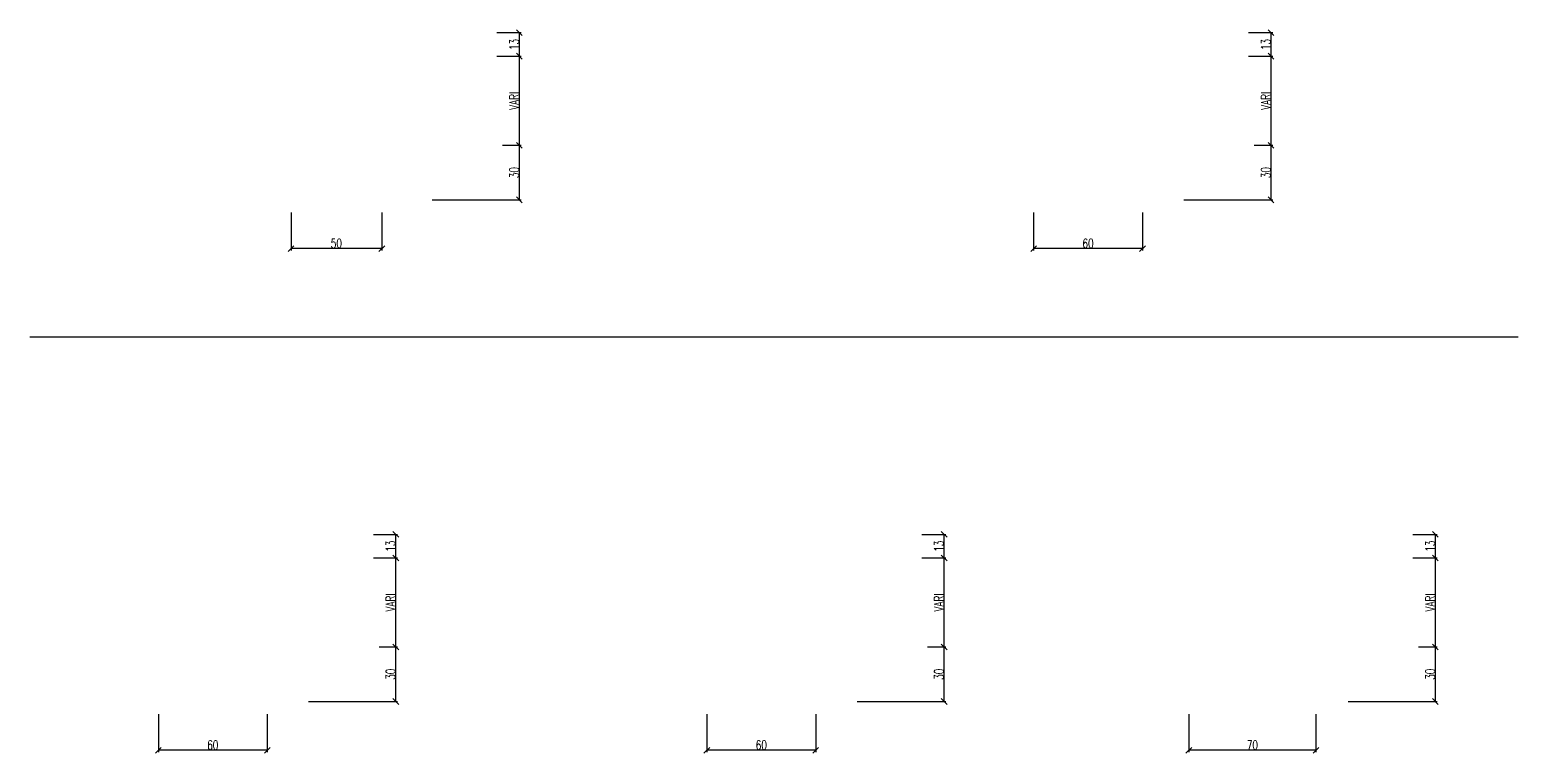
# Model space of a CAD drawing. Extents: x 307 to 786, y -197 to -94.
# Drawn here: x 556.14 to 576.64, y -106.79 to -96.82 of the extents above; entities that cross this region are included whole.
import ezdxf

# ---------------------------------------------------------------- set-up
doc = ezdxf.new("R2010")
doc.units = 0
doc.header["$LTSCALE"] = 0.5
doc.header["$MEASUREMENT"] = 0
doc.layers.get('DEFPOINTS').update_dxf_attribs({"linetype": 'CONTINUOUS'})
doc.layers.add('COTATION', color=7, linetype='CONTINUOUS')
doc.styles.add('ROMANS8', font='romans.shx', dxfattribs={"width": 0.7})
doc.dimstyles.new('I84 1-20 cm', dxfattribs={"dimscale": 0.4, "dimtxt": 0.32, "dimasz": 0.2, "dimexe": 0.06, "dimexo": 0.06, "dimgap": 0.02, "dimtad": 1, "dimdec": 1, "dimlfac": 40, "dimzin": 9, "dimdsep": 46, "dimtxsty": 'ROMANS8', "dimblk": 'OBLIQUE', "dimcen": 0.09, "dimclrd": 256, "dimclre": 256, "dimclrt": 1, "dimadec": 0, "dimazin": 0, "dimtfac": 1, "dimtdec": 1, "dimtofl": 0, "dimtmove": 2, "dimatfit": 3, "dimfxl": 3, "dimfxlon": 1, "dimtolj": 1, "dimtzin": 0, "dimarcsym": 0})

# ---------------------------------------------------------------- blocks, each defined once
blk = doc.blocks.new('_Oblique')
at = {"layer": 'COTATION', "color": 0, "lineweight": -2}
blk.add_line((-0.5, -0.5), (0.5, 0.5), dxfattribs=at)
blk = doc.blocks.new('*D515')
at = {"layer": 'COTATION', "lineweight": -2, "transparency": 16777216}
for p, q in [((562.654, -98.414), (562.909, -98.414)), ((562.885, -99.164), (562.885, -98.414)), ((561.685, -99.164), (562.909, -99.164))]:
    blk.add_line(p, q, dxfattribs=at)
at = {"layer": 'DEFPOINTS', "color": 0, "transparency": 16777216}
for p in [(562.63, -98.414), (562.885, -98.414), (560.864, -99.164)]:
    blk.add_point(p, dxfattribs=at)
at = {"layer": 'COTATION', "lineweight": -2, "transparency": 16777216, "xscale": 0.08000000000000002, "yscale": 0.08000000000000002, "zscale": 0.08000000000000002}
for p, rotation in [((562.885, -98.414), 90), ((562.885, -99.164), 270)]:
    blk.add_blockref('_Oblique', p, dxfattribs=dict(at, rotation=rotation))
at = {"layer": 'COTATION', "color": 1, "transparency": 16777216, "insert": (562.813, -98.789), "char_height": 0.128, "attachment_point": 5, "rotation": 90, "style": 'ROMANS8'}
blk.add_mtext('\\A1;30', dxfattribs=at)
blk = doc.blocks.new('*D516')
at = {"layer": 'COTATION', "lineweight": -2, "transparency": 16777216}
for p, q in [((559.74, -99.338), (559.74, -99.861)), ((560.99, -99.338), (560.99, -99.861)), ((560.99, -99.837), (559.74, -99.837))]:
    blk.add_line(p, q, dxfattribs=at)
at = {"layer": 'DEFPOINTS', "color": 0, "transparency": 16777216}
for p in [(559.74, -99.314), (560.99, -99.314), (559.74, -99.837)]:
    blk.add_point(p, dxfattribs=at)
at = {"layer": 'COTATION', "lineweight": -2, "transparency": 16777216, "xscale": 0.08000000000000002, "yscale": 0.08000000000000002, "zscale": 0.08000000000000002, "rotation": 180}
blk.add_blockref('_Oblique', (559.74, -99.837), dxfattribs=at)
at = {"layer": 'COTATION', "lineweight": -2, "transparency": 16777216, "xscale": 0.08000000000000002, "yscale": 0.08000000000000002, "zscale": 0.08000000000000002}
blk.add_blockref('_Oblique', (560.99, -99.837), dxfattribs=at)
at = {"layer": 'COTATION', "color": 1, "transparency": 16777216, "insert": (560.365, -99.765), "char_height": 0.128, "attachment_point": 5, "style": 'ROMANS8'}
blk.add_mtext('\\A1;50', dxfattribs=at)
blk = doc.blocks.new('*D517')
at = {"layer": 'COTATION', "lineweight": -2, "transparency": 16777216}
for p, q in [((562.576, -97.187), (562.909, -97.187)), ((562.885, -98.414), (562.885, -97.187)), ((562.654, -98.414), (562.909, -98.414))]:
    blk.add_line(p, q, dxfattribs=at)
at = {"layer": 'DEFPOINTS', "color": 0, "transparency": 16777216}
for p in [(562.552, -97.187), (562.885, -97.187), (562.63, -98.414)]:
    blk.add_point(p, dxfattribs=at)
at = {"layer": 'COTATION', "lineweight": -2, "transparency": 16777216, "xscale": 0.08000000000000002, "yscale": 0.08000000000000002, "zscale": 0.08000000000000002}
for p, rotation in [((562.885, -97.187), 90), ((562.885, -98.414), 270)]:
    blk.add_blockref('_Oblique', p, dxfattribs=dict(at, rotation=rotation))
at = {"layer": 'COTATION', "color": 1, "transparency": 16777216, "insert": (562.813, -97.801), "char_height": 0.128, "attachment_point": 5, "rotation": 90, "style": 'ROMANS8'}
blk.add_mtext('\\A1;VARI', dxfattribs=at)
blk = doc.blocks.new('*D518')
at = {"layer": 'COTATION', "lineweight": -2, "transparency": 16777216}
for p, q in [((562.576, -96.862), (562.909, -96.862)), ((562.885, -97.187), (562.885, -96.862)), ((562.576, -97.187), (562.909, -97.187))]:
    blk.add_line(p, q, dxfattribs=at)
at = {"layer": 'DEFPOINTS', "color": 0, "transparency": 16777216}
for p in [(562.552, -96.862), (562.885, -96.862), (562.552, -97.187)]:
    blk.add_point(p, dxfattribs=at)
at = {"layer": 'COTATION', "lineweight": -2, "transparency": 16777216, "xscale": 0.08000000000000002, "yscale": 0.08000000000000002, "zscale": 0.08000000000000002}
for p, rotation in [((562.885, -96.862), 90), ((562.885, -97.187), 270)]:
    blk.add_blockref('_Oblique', p, dxfattribs=dict(at, rotation=rotation))
at = {"layer": 'COTATION', "color": 1, "transparency": 16777216, "insert": (562.813, -97.025), "char_height": 0.128, "attachment_point": 5, "rotation": 90, "style": 'ROMANS8'}
blk.add_mtext('\\A1;13', dxfattribs=at)
blk = doc.blocks.new('*D524')
at = {"layer": 'COTATION', "lineweight": -2, "transparency": 16777216}
for p, q in [((573.007, -98.414), (573.262, -98.414)), ((573.238, -99.164), (573.238, -98.414)), ((572.038, -99.164), (573.262, -99.164))]:
    blk.add_line(p, q, dxfattribs=at)
at = {"layer": 'DEFPOINTS', "color": 0, "transparency": 16777216}
for p in [(572.983, -98.414), (573.238, -98.414), (571.217, -99.164)]:
    blk.add_point(p, dxfattribs=at)
at = {"layer": 'COTATION', "lineweight": -2, "transparency": 16777216, "xscale": 0.08000000000000002, "yscale": 0.08000000000000002, "zscale": 0.08000000000000002}
for p, rotation in [((573.238, -98.414), 90), ((573.238, -99.164), 270)]:
    blk.add_blockref('_Oblique', p, dxfattribs=dict(at, rotation=rotation))
at = {"layer": 'COTATION', "color": 1, "transparency": 16777216, "insert": (573.166, -98.789), "char_height": 0.128, "attachment_point": 5, "rotation": 90, "style": 'ROMANS8'}
blk.add_mtext('\\A1;30', dxfattribs=at)
blk = doc.blocks.new('*D525')
at = {"layer": 'COTATION', "lineweight": -2, "transparency": 16777216}
for p, q in [((569.968, -99.338), (569.968, -99.861)), ((571.468, -99.338), (571.468, -99.861)), ((571.468, -99.837), (569.968, -99.837))]:
    blk.add_line(p, q, dxfattribs=at)
at = {"layer": 'DEFPOINTS', "color": 0, "transparency": 16777216}
for p in [(569.968, -99.314), (571.468, -99.314), (569.968, -99.837)]:
    blk.add_point(p, dxfattribs=at)
at = {"layer": 'COTATION', "lineweight": -2, "transparency": 16777216, "xscale": 0.08000000000000002, "yscale": 0.08000000000000002, "zscale": 0.08000000000000002, "rotation": 180}
blk.add_blockref('_Oblique', (569.968, -99.837), dxfattribs=at)
at = {"layer": 'COTATION', "lineweight": -2, "transparency": 16777216, "xscale": 0.08000000000000002, "yscale": 0.08000000000000002, "zscale": 0.08000000000000002}
blk.add_blockref('_Oblique', (571.468, -99.837), dxfattribs=at)
at = {"layer": 'COTATION', "color": 1, "transparency": 16777216, "insert": (570.718, -99.765), "char_height": 0.128, "attachment_point": 5, "style": 'ROMANS8'}
blk.add_mtext('\\A1;60', dxfattribs=at)
blk = doc.blocks.new('*D526')
at = {"layer": 'COTATION', "lineweight": -2, "transparency": 16777216}
for p, q in [((572.928, -97.187), (573.262, -97.187)), ((573.238, -98.414), (573.238, -97.187)), ((573.007, -98.414), (573.262, -98.414))]:
    blk.add_line(p, q, dxfattribs=at)
at = {"layer": 'DEFPOINTS', "color": 0, "transparency": 16777216}
for p in [(572.904, -97.187), (573.238, -97.187), (572.983, -98.414)]:
    blk.add_point(p, dxfattribs=at)
at = {"layer": 'COTATION', "lineweight": -2, "transparency": 16777216, "xscale": 0.08000000000000002, "yscale": 0.08000000000000002, "zscale": 0.08000000000000002}
for p, rotation in [((573.238, -97.187), 90), ((573.238, -98.414), 270)]:
    blk.add_blockref('_Oblique', p, dxfattribs=dict(at, rotation=rotation))
at = {"layer": 'COTATION', "color": 1, "transparency": 16777216, "insert": (573.166, -97.801), "char_height": 0.128, "attachment_point": 5, "rotation": 90, "style": 'ROMANS8'}
blk.add_mtext('\\A1;VARI', dxfattribs=at)
blk = doc.blocks.new('*D527')
at = {"layer": 'COTATION', "lineweight": -2, "transparency": 16777216}
for p, q in [((572.928, -96.862), (573.262, -96.862)), ((573.238, -97.187), (573.238, -96.862)), ((572.928, -97.187), (573.262, -97.187))]:
    blk.add_line(p, q, dxfattribs=at)
at = {"layer": 'DEFPOINTS', "color": 0, "transparency": 16777216}
for p in [(572.904, -96.862), (573.238, -96.862), (572.904, -97.187)]:
    blk.add_point(p, dxfattribs=at)
at = {"layer": 'COTATION', "lineweight": -2, "transparency": 16777216, "xscale": 0.08000000000000002, "yscale": 0.08000000000000002, "zscale": 0.08000000000000002}
for p, rotation in [((573.238, -96.862), 90), ((573.238, -97.187), 270)]:
    blk.add_blockref('_Oblique', p, dxfattribs=dict(at, rotation=rotation))
at = {"layer": 'COTATION', "color": 1, "transparency": 16777216, "insert": (573.166, -97.025), "char_height": 0.128, "attachment_point": 5, "rotation": 90, "style": 'ROMANS8'}
blk.add_mtext('\\A1;13', dxfattribs=at)
blk = doc.blocks.new('*D528')
at = {"layer": 'COTATION', "lineweight": -2, "transparency": 16777216}
for p, q in [((560.952, -105.323), (561.207, -105.323)), ((561.183, -106.073), (561.183, -105.323)), ((559.983, -106.073), (561.207, -106.073))]:
    blk.add_line(p, q, dxfattribs=at)
at = {"layer": 'DEFPOINTS', "color": 0, "transparency": 16777216}
for p in [(560.928, -105.323), (561.183, -105.323), (559.162, -106.073)]:
    blk.add_point(p, dxfattribs=at)
at = {"layer": 'COTATION', "lineweight": -2, "transparency": 16777216, "xscale": 0.08000000000000002, "yscale": 0.08000000000000002, "zscale": 0.08000000000000002}
for p, rotation in [((561.183, -105.323), 90), ((561.183, -106.073), 270)]:
    blk.add_blockref('_Oblique', p, dxfattribs=dict(at, rotation=rotation))
at = {"layer": 'COTATION', "color": 1, "transparency": 16777216, "insert": (561.111, -105.698), "char_height": 0.128, "attachment_point": 5, "rotation": 90, "style": 'ROMANS8'}
blk.add_mtext('\\A1;30', dxfattribs=at)
blk = doc.blocks.new('*D529')
at = {"layer": 'COTATION', "lineweight": -2, "transparency": 16777216}
for p, q in [((557.913, -106.247), (557.913, -106.77)), ((559.413, -106.247), (559.413, -106.77)), ((559.413, -106.746), (557.913, -106.746))]:
    blk.add_line(p, q, dxfattribs=at)
at = {"layer": 'DEFPOINTS', "color": 0, "transparency": 16777216}
for p in [(557.913, -106.223), (559.413, -106.223), (557.913, -106.746)]:
    blk.add_point(p, dxfattribs=at)
at = {"layer": 'COTATION', "lineweight": -2, "transparency": 16777216, "xscale": 0.08000000000000002, "yscale": 0.08000000000000002, "zscale": 0.08000000000000002, "rotation": 180}
blk.add_blockref('_Oblique', (557.913, -106.746), dxfattribs=at)
at = {"layer": 'COTATION', "lineweight": -2, "transparency": 16777216, "xscale": 0.08000000000000002, "yscale": 0.08000000000000002, "zscale": 0.08000000000000002}
blk.add_blockref('_Oblique', (559.413, -106.746), dxfattribs=at)
at = {"layer": 'COTATION', "color": 1, "transparency": 16777216, "insert": (558.663, -106.674), "char_height": 0.128, "attachment_point": 5, "style": 'ROMANS8'}
blk.add_mtext('\\A1;60', dxfattribs=at)
blk = doc.blocks.new('*D530')
at = {"layer": 'COTATION', "lineweight": -2, "transparency": 16777216}
for p, q in [((560.874, -104.097), (561.207, -104.097)), ((561.183, -105.323), (561.183, -104.097)), ((560.952, -105.323), (561.207, -105.323))]:
    blk.add_line(p, q, dxfattribs=at)
at = {"layer": 'DEFPOINTS', "color": 0, "transparency": 16777216}
for p in [(560.85, -104.097), (561.183, -104.097), (560.928, -105.323)]:
    blk.add_point(p, dxfattribs=at)
at = {"layer": 'COTATION', "lineweight": -2, "transparency": 16777216, "xscale": 0.08000000000000002, "yscale": 0.08000000000000002, "zscale": 0.08000000000000002}
for p, rotation in [((561.183, -104.097), 90), ((561.183, -105.323), 270)]:
    blk.add_blockref('_Oblique', p, dxfattribs=dict(at, rotation=rotation))
at = {"layer": 'COTATION', "color": 1, "transparency": 16777216, "insert": (561.111, -104.71), "char_height": 0.128, "attachment_point": 5, "rotation": 90, "style": 'ROMANS8'}
blk.add_mtext('\\A1;VARI', dxfattribs=at)
blk = doc.blocks.new('*D531')
at = {"layer": 'COTATION', "lineweight": -2, "transparency": 16777216}
for p, q in [((560.874, -103.772), (561.207, -103.772)), ((561.183, -104.097), (561.183, -103.772)), ((560.874, -104.097), (561.207, -104.097))]:
    blk.add_line(p, q, dxfattribs=at)
at = {"layer": 'DEFPOINTS', "color": 0, "transparency": 16777216}
for p in [(560.85, -103.772), (561.183, -103.772), (560.85, -104.097)]:
    blk.add_point(p, dxfattribs=at)
at = {"layer": 'COTATION', "lineweight": -2, "transparency": 16777216, "xscale": 0.08000000000000002, "yscale": 0.08000000000000002, "zscale": 0.08000000000000002}
for p, rotation in [((561.183, -103.772), 90), ((561.183, -104.097), 270)]:
    blk.add_blockref('_Oblique', p, dxfattribs=dict(at, rotation=rotation))
at = {"layer": 'COTATION', "color": 1, "transparency": 16777216, "insert": (561.111, -103.934), "char_height": 0.128, "attachment_point": 5, "rotation": 90, "style": 'ROMANS8'}
blk.add_mtext('\\A1;13', dxfattribs=at)
blk = doc.blocks.new('*D532')
at = {"layer": 'COTATION', "lineweight": -2, "transparency": 16777216}
for p, q in [((575.27, -105.323), (575.525, -105.323)), ((575.501, -106.073), (575.501, -105.323)), ((574.301, -106.073), (575.525, -106.073))]:
    blk.add_line(p, q, dxfattribs=at)
at = {"layer": 'DEFPOINTS', "color": 0, "transparency": 16777216}
for p in [(575.246, -105.323), (575.501, -105.323), (573.48, -106.073)]:
    blk.add_point(p, dxfattribs=at)
at = {"layer": 'COTATION', "lineweight": -2, "transparency": 16777216, "xscale": 0.08000000000000002, "yscale": 0.08000000000000002, "zscale": 0.08000000000000002}
for p, rotation in [((575.501, -105.323), 90), ((575.501, -106.073), 270)]:
    blk.add_blockref('_Oblique', p, dxfattribs=dict(at, rotation=rotation))
at = {"layer": 'COTATION', "color": 1, "transparency": 16777216, "insert": (575.429, -105.698), "char_height": 0.128, "attachment_point": 5, "rotation": 90, "style": 'ROMANS8'}
blk.add_mtext('\\A1;30', dxfattribs=at)
blk = doc.blocks.new('*D533')
at = {"layer": 'COTATION', "lineweight": -2, "transparency": 16777216}
for p, q in [((572.106, -106.247), (572.106, -106.77)), ((573.856, -106.247), (573.856, -106.77)), ((573.856, -106.746), (572.106, -106.746))]:
    blk.add_line(p, q, dxfattribs=at)
at = {"layer": 'DEFPOINTS', "color": 0, "transparency": 16777216}
for p in [(572.106, -106.223), (573.856, -106.223), (572.106, -106.746)]:
    blk.add_point(p, dxfattribs=at)
at = {"layer": 'COTATION', "lineweight": -2, "transparency": 16777216, "xscale": 0.08000000000000002, "yscale": 0.08000000000000002, "zscale": 0.08000000000000002, "rotation": 180}
blk.add_blockref('_Oblique', (572.106, -106.746), dxfattribs=at)
at = {"layer": 'COTATION', "lineweight": -2, "transparency": 16777216, "xscale": 0.08000000000000002, "yscale": 0.08000000000000002, "zscale": 0.08000000000000002}
blk.add_blockref('_Oblique', (573.856, -106.746), dxfattribs=at)
at = {"layer": 'COTATION', "color": 1, "transparency": 16777216, "insert": (572.981, -106.674), "char_height": 0.128, "attachment_point": 5, "style": 'ROMANS8'}
blk.add_mtext('\\A1;70', dxfattribs=at)
blk = doc.blocks.new('*D534')
at = {"layer": 'COTATION', "lineweight": -2, "transparency": 16777216}
for p, q in [((575.191, -104.097), (575.525, -104.097)), ((575.501, -105.323), (575.501, -104.097)), ((575.27, -105.323), (575.525, -105.323))]:
    blk.add_line(p, q, dxfattribs=at)
at = {"layer": 'DEFPOINTS', "color": 0, "transparency": 16777216}
for p in [(575.167, -104.097), (575.501, -104.097), (575.246, -105.323)]:
    blk.add_point(p, dxfattribs=at)
at = {"layer": 'COTATION', "lineweight": -2, "transparency": 16777216, "xscale": 0.08000000000000002, "yscale": 0.08000000000000002, "zscale": 0.08000000000000002}
for p, rotation in [((575.501, -104.097), 90), ((575.501, -105.323), 270)]:
    blk.add_blockref('_Oblique', p, dxfattribs=dict(at, rotation=rotation))
at = {"layer": 'COTATION', "color": 1, "transparency": 16777216, "insert": (575.429, -104.71), "char_height": 0.128, "attachment_point": 5, "rotation": 90, "style": 'ROMANS8'}
blk.add_mtext('\\A1;VARI', dxfattribs=at)
blk = doc.blocks.new('*D535')
at = {"layer": 'COTATION', "lineweight": -2, "transparency": 16777216}
for p, q in [((575.191, -103.772), (575.525, -103.772)), ((575.501, -104.097), (575.501, -103.772)), ((575.191, -104.097), (575.525, -104.097))]:
    blk.add_line(p, q, dxfattribs=at)
at = {"layer": 'DEFPOINTS', "color": 0, "transparency": 16777216}
for p in [(575.167, -103.772), (575.501, -103.772), (575.167, -104.097)]:
    blk.add_point(p, dxfattribs=at)
at = {"layer": 'COTATION', "lineweight": -2, "transparency": 16777216, "xscale": 0.08000000000000002, "yscale": 0.08000000000000002, "zscale": 0.08000000000000002}
for p, rotation in [((575.501, -103.772), 90), ((575.501, -104.097), 270)]:
    blk.add_blockref('_Oblique', p, dxfattribs=dict(at, rotation=rotation))
at = {"layer": 'COTATION', "color": 1, "transparency": 16777216, "insert": (575.429, -103.934), "char_height": 0.128, "attachment_point": 5, "rotation": 90, "style": 'ROMANS8'}
blk.add_mtext('\\A1;13', dxfattribs=at)
blk = doc.blocks.new('*D624')
at = {"layer": 'COTATION', "lineweight": -2, "transparency": 16777216}
for p, q in [((568.505, -105.323), (568.76, -105.323)), ((568.736, -106.073), (568.736, -105.323)), ((567.536, -106.073), (568.76, -106.073))]:
    blk.add_line(p, q, dxfattribs=at)
at = {"layer": 'DEFPOINTS', "color": 0, "transparency": 16777216}
for p in [(568.481, -105.323), (568.736, -105.323), (566.716, -106.073)]:
    blk.add_point(p, dxfattribs=at)
at = {"layer": 'COTATION', "lineweight": -2, "transparency": 16777216, "xscale": 0.08000000000000002, "yscale": 0.08000000000000002, "zscale": 0.08000000000000002}
for p, rotation in [((568.736, -105.323), 90), ((568.736, -106.073), 270)]:
    blk.add_blockref('_Oblique', p, dxfattribs=dict(at, rotation=rotation))
at = {"layer": 'COTATION', "color": 1, "transparency": 16777216, "insert": (568.664, -105.698), "char_height": 0.128, "attachment_point": 5, "rotation": 90, "style": 'ROMANS8'}
blk.add_mtext('\\A1;30', dxfattribs=at)
blk = doc.blocks.new('*D625')
at = {"layer": 'COTATION', "lineweight": -2, "transparency": 16777216}
for p, q in [((565.467, -106.247), (565.467, -106.77)), ((566.967, -106.247), (566.967, -106.77)), ((566.967, -106.746), (565.467, -106.746))]:
    blk.add_line(p, q, dxfattribs=at)
at = {"layer": 'DEFPOINTS', "color": 0, "transparency": 16777216}
for p in [(565.467, -106.223), (566.967, -106.223), (565.467, -106.746)]:
    blk.add_point(p, dxfattribs=at)
at = {"layer": 'COTATION', "lineweight": -2, "transparency": 16777216, "xscale": 0.08000000000000002, "yscale": 0.08000000000000002, "zscale": 0.08000000000000002, "rotation": 180}
blk.add_blockref('_Oblique', (565.467, -106.746), dxfattribs=at)
at = {"layer": 'COTATION', "lineweight": -2, "transparency": 16777216, "xscale": 0.08000000000000002, "yscale": 0.08000000000000002, "zscale": 0.08000000000000002}
blk.add_blockref('_Oblique', (566.967, -106.746), dxfattribs=at)
at = {"layer": 'COTATION', "color": 1, "transparency": 16777216, "insert": (566.217, -106.674), "char_height": 0.128, "attachment_point": 5, "style": 'ROMANS8'}
blk.add_mtext('\\A1;60', dxfattribs=at)
blk = doc.blocks.new('*D626')
at = {"layer": 'COTATION', "lineweight": -2, "transparency": 16777216}
for p, q in [((568.427, -104.097), (568.76, -104.097)), ((568.736, -105.323), (568.736, -104.097)), ((568.505, -105.323), (568.76, -105.323))]:
    blk.add_line(p, q, dxfattribs=at)
at = {"layer": 'DEFPOINTS', "color": 0, "transparency": 16777216}
for p in [(568.403, -104.097), (568.736, -104.097), (568.481, -105.323)]:
    blk.add_point(p, dxfattribs=at)
at = {"layer": 'COTATION', "lineweight": -2, "transparency": 16777216, "xscale": 0.08000000000000002, "yscale": 0.08000000000000002, "zscale": 0.08000000000000002}
for p, rotation in [((568.736, -104.097), 90), ((568.736, -105.323), 270)]:
    blk.add_blockref('_Oblique', p, dxfattribs=dict(at, rotation=rotation))
at = {"layer": 'COTATION', "color": 1, "transparency": 16777216, "insert": (568.664, -104.71), "char_height": 0.128, "attachment_point": 5, "rotation": 90, "style": 'ROMANS8'}
blk.add_mtext('\\A1;VARI', dxfattribs=at)
blk = doc.blocks.new('*D627')
at = {"layer": 'COTATION', "lineweight": -2, "transparency": 16777216}
for p, q in [((568.427, -103.772), (568.76, -103.772)), ((568.736, -104.097), (568.736, -103.772)), ((568.427, -104.097), (568.76, -104.097))]:
    blk.add_line(p, q, dxfattribs=at)
at = {"layer": 'DEFPOINTS', "color": 0, "transparency": 16777216}
for p in [(568.403, -103.772), (568.736, -103.772), (568.403, -104.097)]:
    blk.add_point(p, dxfattribs=at)
at = {"layer": 'COTATION', "lineweight": -2, "transparency": 16777216, "xscale": 0.08000000000000002, "yscale": 0.08000000000000002, "zscale": 0.08000000000000002}
for p, rotation in [((568.736, -103.772), 90), ((568.736, -104.097), 270)]:
    blk.add_blockref('_Oblique', p, dxfattribs=dict(at, rotation=rotation))
at = {"layer": 'COTATION', "color": 1, "transparency": 16777216, "insert": (568.664, -103.934), "char_height": 0.128, "attachment_point": 5, "rotation": 90, "style": 'ROMANS8'}
blk.add_mtext('\\A1;13', dxfattribs=at)

msp = doc.modelspace()

# ---------------------------------------------------------------- linework, layer by layer
at = {"layer": 'COTATION'}
for q in [(576.642, -101.0514), (566.392, -101.0514)]:
    msp.add_line((556.142, -101.0514), q, dxfattribs=at)

# ---------------------------------------------------------------- dimensions: what is measured, and where the dimension line sits
for base, p1, p2, picture, middle in [((562.8848, -96.8625), (562.5516, -97.1875), (562.5516, -96.8625), '*D518', (562.8128, -97.025)), ((573.2375, -96.8625), (572.9042, -97.1875), (572.9042, -96.8625), '*D527', (573.1655, -97.025)), ((562.8848, -98.4141), (560.8642, -99.1641), (562.6298, -98.4141), '*D515', (562.8128, -98.7891)), ((573.2375, -98.4141), (571.2169, -99.1641), (572.9825, -98.4141), '*D524', (573.1655, -98.7891)), ((561.1829, -103.7717), (560.8496, -104.0967), (560.8496, -103.7717), '*D531', (561.1109, -103.9342)), ((568.7363, -103.7717), (568.403, -104.0967), (568.403, -103.7717), '*D627', (568.6643, -103.9342)), ((575.5008, -103.7717), (575.1675, -104.0967), (575.1675, -103.7717), '*D535', (575.4288, -103.9342)), ((561.1829, -105.3233), (559.1622, -106.0733), (560.9278, -105.3233), '*D528', (561.1109, -105.6983)), ((568.7363, -105.3233), (566.7157, -106.0733), (568.4813, -105.3233), '*D624', (568.6643, -105.6983)), ((575.5008, -105.3233), (573.4802, -106.0733), (575.2458, -105.3233), '*D532', (575.4288, -105.6983))]:
    dim = msp.add_linear_dim(base=base, p1=p1, p2=p2, angle=90, dimstyle='I84 1-20 cm', dxfattribs=at)
    dim.commit()
    dim.dimension.update_dxf_attribs({"geometry": picture, "text_midpoint": middle})
for base, p1, p2, picture, middle in [((562.8848, -97.1875), (562.6298, -98.4141), (562.5516, -97.1875), '*D517', (562.8128, -97.8008)), ((573.2375, -97.1875), (572.9825, -98.4141), (572.9042, -97.1875), '*D526', (573.1655, -97.8008)), ((561.1829, -104.0967), (560.9278, -105.3233), (560.8496, -104.0967), '*D530', (561.1109, -104.71)), ((568.7363, -104.0967), (568.4813, -105.3233), (568.403, -104.0967), '*D626', (568.6643, -104.71)), ((575.5008, -104.0967), (575.2458, -105.3233), (575.1675, -104.0967), '*D534', (575.4288, -104.71))]:
    dim = msp.add_linear_dim(base=base, p1=p1, p2=p2, angle=90, text='VARI', dimstyle='I84 1-20 cm', dxfattribs=at)
    dim.commit()
    dim.dimension.update_dxf_attribs({"geometry": picture, "text_midpoint": middle})
for base, p1, p2, picture, middle in [((559.7402, -99.8371), (560.9902, -99.3142), (559.7402, -99.3142), '*D516', (560.3652, -99.7651)), ((569.9679, -99.8371), (571.4679, -99.3142), (569.9679, -99.3142), '*D525', (570.7179, -99.7651)), ((557.9132, -106.7463), (559.4132, -106.2235), (557.9132, -106.2235), '*D529', (558.6632, -106.6743)), ((565.4667, -106.7463), (566.9667, -106.2235), (565.4667, -106.2235), '*D625', (566.2167, -106.6743)), ((572.1062, -106.7463), (573.8562, -106.2235), (572.1062, -106.2235), '*D533', (572.9812, -106.6743))]:
    dim = msp.add_linear_dim(base=base, p1=p1, p2=p2, dimstyle='I84 1-20 cm', dxfattribs=at)
    dim.commit()
    dim.dimension.update_dxf_attribs({"geometry": picture, "text_midpoint": middle})

doc.saveas('drawing.dxf')
